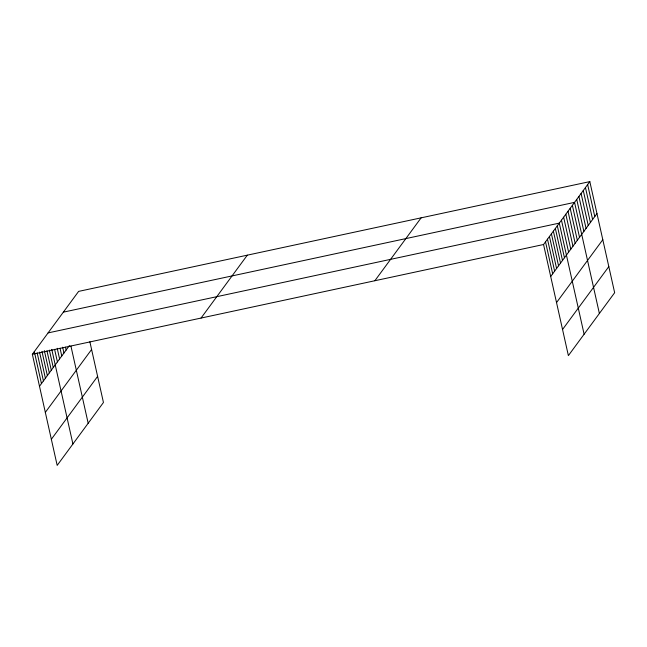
<?xml version="1.0" encoding="UTF-8"?>
<svg xmlns="http://www.w3.org/2000/svg" width="647" height="647" viewBox="0 0 647 647"><rect width="100%" height="100%" fill="white"/><g stroke="black" fill="none" stroke-linecap="round" stroke-linejoin="round"><path stroke-width="0.97" d="M89.868 341.745L103.447 402.491L57.179 465.387L32.35 354.289L78.619 291.393L589.821 181.613L614.65 292.711L568.381 355.607L543.553 244.509L589.821 181.613M39.499 386.267L69.407 345.611M45.33 412.374L91.599 349.485M51.348 439.273L97.616 376.384M201.047 318.065L247.316 255.169M374.856 280.741L421.124 217.845M550.702 276.487L596.963 213.591M556.533 302.594L602.802 239.697M562.55 329.493L608.811 266.604M63.349 312.153L574.552 202.374L599.381 313.463M48.08 332.906L559.283 223.126L584.112 334.216M32.35 354.289L543.553 244.509M587.638 184.581L594.787 216.559M585.454 187.549L592.603 219.519M583.27 190.509L590.42 222.487M581.095 193.477L588.244 225.455M578.911 196.445L586.061 228.415M576.728 199.405L583.877 231.383M572.369 205.334L579.518 237.312M570.185 208.302L577.334 240.28M568.009 211.27L575.151 243.24M565.826 214.23L572.975 246.208M563.642 217.198L570.791 249.176M561.467 220.158L568.608 252.136M557.318 225.803L564.459 257.773M555.352 228.472L562.494 260.45M553.379 231.149L560.528 263.119M551.414 233.818L558.563 265.796M549.449 236.495L556.598 268.465M547.483 239.164L554.633 271.142M545.518 241.841L552.667 273.818M70.927 346.064L88.178 423.243M65.484 347.148L66.131 350.059M62.654 347.213L63.956 353.019M60.042 348.24L61.772 355.987M57.211 348.296L59.589 358.956M54.591 349.323L57.413 361.916M51.76 349.38L72.917 443.996M49.366 350.116L53.264 367.553M46.964 350.852L51.299 370.23M44.344 350.617L49.326 372.898M41.95 351.353L47.36 375.575M39.548 352.089L45.395 378.252M37.146 352.817L43.43 380.921M34.315 351.62L41.465 383.598"/></g></svg>
